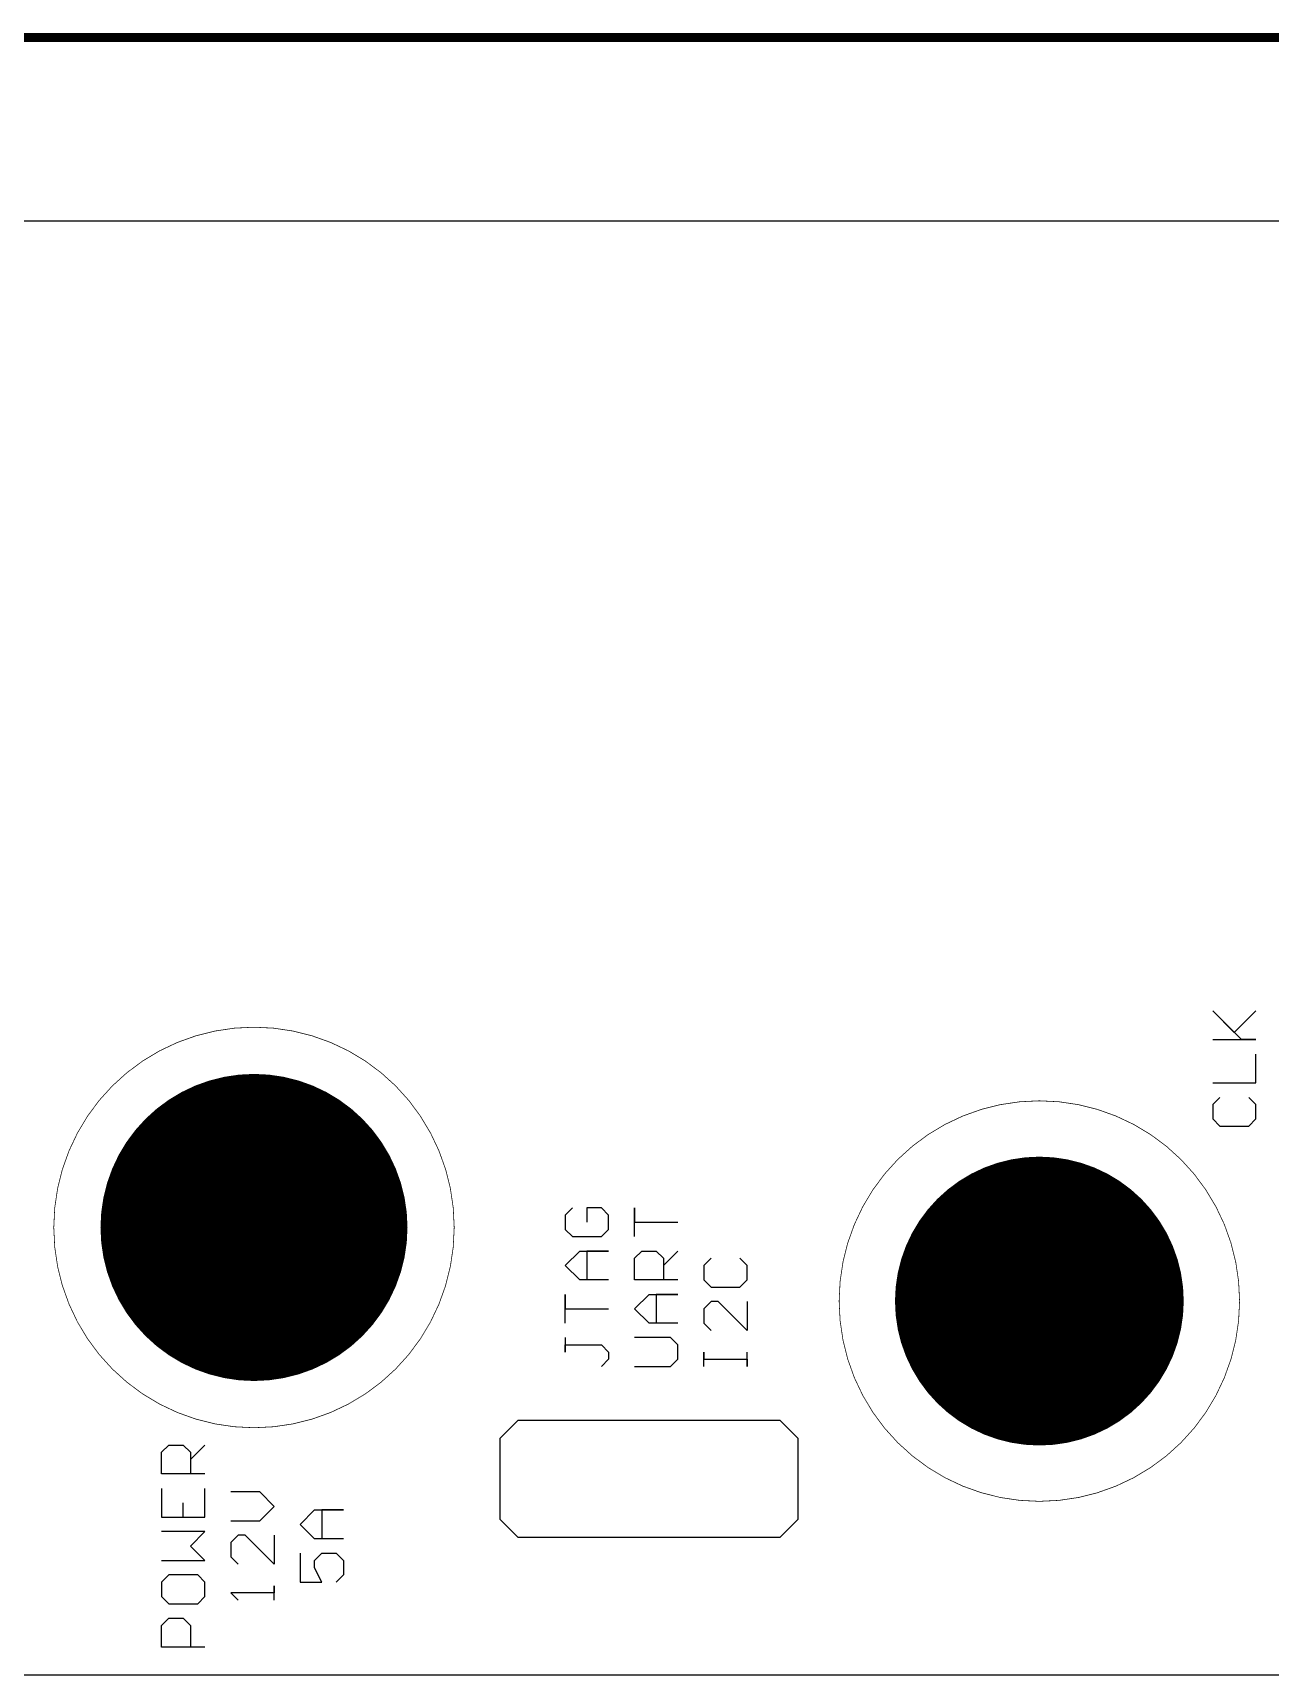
# Model space of a CAD drawing. Header units: millimetres. Extents: x 34 to 162, y 52 to 98.
# Drawn here: x 56.6 to 90.89, y 52.3 to 97.82 of the extents above; entities that cross this region are included whole.
import ezdxf

# ---------------------------------------------------------------- set-up
doc = ezdxf.new("R2010")
doc.units = ezdxf.units.MM
for name, color, linetype in [('Mechanical1', 6, 'Continuous'), ('Mechanical13', 56, 'Continuous'), ('Mechanical2', 216, 'Continuous'), ('Mechanical4', 56, 'Continuous'), ('MultiLayer', 9, 'Continuous'), ('PadHoleLayer', 156, 'Continuous'), ('TopOverlay', 2, 'Continuous')]:
    doc.layers.add(name, color=color, linetype=linetype)

msp = doc.modelspace()

# ---------------------------------------------------------------- linework, layer by layer
at = {"layer": 'Mechanical1'}
for points, const_width in [([(33.962, 97.688), (93.287, 97.688)], 0.254), ([(69.549, 58.869), (70.049, 59.369)], 0.02), ([(70.049, 59.369), (77.299, 59.369)], 0.02), ([(77.299, 59.369), (77.799, 58.869)], 0.02), ([(69.549, 56.619), (69.549, 58.869)], 0.02), ([(77.799, 58.65), (77.799, 58.869)], 0.02), ([(77.799, 56.619), (77.799, 58.65)], 0.02), ([(69.549, 56.619), (70.049, 56.119)], 0.02), ([(77.299, 56.119), (77.799, 56.619)], 0.02), ([(70.049, 56.119), (77.299, 56.119)], 0.02), ([(77.299, 56.119), (77.299, 56.119)], 0.02)]:
    msp.add_lwpolyline(points, dxfattribs=dict(at, const_width=const_width))
for points in [[(33.962, 92.608), (162.362, 92.608)], [(33.962, 52.308), (162.362, 52.308)]]:
    msp.add_lwpolyline(points, dxfattribs=at)
for points, const_width in [([(66.977, 64.709, 1), (58.477, 64.709, 1)], 0.01), ([(88.489, 62.669, 1), (80.505, 62.669, 1)], 0.02), ([(58.475, 64.709, 1), (58.48, 64.709, 1)], 0.005), ([(66.975, 64.709, 1), (66.98, 64.709, 1)], 0.005), ([(80.5, 62.669, 1), (80.51, 62.669, 1)], 0.01), ([(88.484, 62.669, 1), (88.494, 62.669, 1)], 0.01), ([(70.044, 59.369, 1), (70.054, 59.369, 1)], 0.01), ([(70.044, 59.369, 1), (70.054, 59.369, 1)], 0.01), ([(77.294, 59.369, 1), (77.304, 59.369, 1)], 0.01), ([(77.294, 59.369, 1), (77.304, 59.369, 1)], 0.01), ([(69.544, 58.869, 1), (69.554, 58.869, 1)], 0.01), ([(69.544, 58.869, 1), (69.554, 58.869, 1)], 0.01), ([(77.794, 58.869, 1), (77.804, 58.869, 1)], 0.01), ([(77.794, 58.869, 1), (77.804, 58.869, 1)], 0.01), ([(77.794, 58.65, 1), (77.804, 58.65, 1)], 0.01), ([(77.794, 58.65, 1), (77.804, 58.65, 1)], 0.01), ([(69.544, 56.619, 1), (69.554, 56.619, 1)], 0.01), ([(69.544, 56.619, 1), (69.554, 56.619, 1)], 0.01), ([(77.794, 56.619, 1), (77.804, 56.619, 1)], 0.01), ([(77.794, 56.619, 1), (77.804, 56.619, 1)], 0.01), ([(70.044, 56.119, 1), (70.054, 56.119, 1)], 0.01), ([(70.044, 56.119, 1), (70.054, 56.119, 1)], 0.01), ([(77.294, 56.119, 1), (77.304, 56.119, 1)], 0.01), ([(77.294, 56.119, 1), (77.304, 56.119, 1)], 0.01), ([(77.294, 56.119, 1), (77.304, 56.119, 1)], 0.01), ([(77.294, 56.119, 1), (77.304, 56.119, 1)], 0.01)]:
    msp.add_lwpolyline(points, format="xyb", close=True, dxfattribs=dict(at, const_width=const_width))
at = {"layer": 'Mechanical13'}
for points, const_width in [([(68.277, 64.709, 1), (57.177, 64.709, 1)], 0.02), ([(90.047, 62.669, 1), (78.947, 62.669, 1)], 0.02), ([(57.172, 64.709, 1), (57.182, 64.709, 1)], 0.01), ([(68.272, 64.709, 1), (68.282, 64.709, 1)], 0.01), ([(78.942, 62.669, 1), (78.952, 62.669, 1)], 0.01), ([(90.042, 62.669, 1), (90.052, 62.669, 1)], 0.01)]:
    msp.add_lwpolyline(points, format="xyb", close=True, dxfattribs=dict(at, const_width=const_width))
at = {"layer": 'Mechanical2'}
for points, const_width in [([(33.962, 92.608), (162.362, 92.608)], 0.013), ([(33.962, 52.308), (162.362, 52.308)], 0.0127)]:
    msp.add_lwpolyline(points, dxfattribs=dict(at, const_width=const_width))
at = {"layer": 'Mechanical4', "const_width": 0.0127}
for points in [[(33.962, 92.608), (162.297, 92.608)], [(33.962, 52.308), (162.297, 52.308)]]:
    msp.add_lwpolyline(points, dxfattribs=at)
at = {"layer": 'MultiLayer'}
for p, q in [((69.549, 58.869), (70.049, 59.369)), ((70.049, 59.369), (77.299, 59.369)), ((77.299, 59.369), (77.799, 58.869)), ((69.549, 56.619), (69.549, 58.869)), ((77.799, 58.869), (77.799, 56.619)), ((70.049, 56.119), (69.549, 56.619)), ((77.799, 56.619), (77.299, 56.119)), ((77.299, 56.119), (70.049, 56.119))]:
    msp.add_line(p, q, dxfattribs=at)
at = {"layer": 'MultiLayer', "const_width": 0.762}
for points in [[(62.346, 64.709, 1), (63.108, 64.709, 1)], [(84.116, 62.669, 1), (84.878, 62.669, 1)]]:
    msp.add_lwpolyline(points, format="xyb", close=True, dxfattribs=at)
at = {"layer": 'PadHoleLayer'}
for points, const_width in [([(60.602, 64.709, 1), (64.852, 64.709, 1)], 4.25), ([(82.497, 62.669, 1), (86.497, 62.669, 1)], 4)]:
    msp.add_lwpolyline(points, format="xyb", close=True, dxfattribs=dict(at, const_width=const_width))
at = {"layer": 'TopOverlay'}
for p, q in [((90.1, 69.915), (89.301, 70.715)), ((89.301, 70.715), (89.9, 70.115)), ((89.9, 70.115), (90.5, 70.715)), ((89.301, 69.915), (90.5, 69.915)), ((90.5, 69.915), (90.1, 69.915)), ((90.5, 68.715), (90.5, 69.515)), ((89.301, 68.715), (90.5, 68.715)), ((89.501, 68.315), (89.301, 68.115)), ((90.5, 68.115), (90.3, 68.315)), ((89.301, 68.115), (89.301, 67.716)), ((90.5, 67.716), (90.5, 68.115)), ((89.301, 67.716), (89.501, 67.516)), ((89.501, 67.516), (90.3, 67.516)), ((90.3, 67.516), (90.5, 67.716)), ((71.557, 65.254), (71.357, 65.054)), ((72.357, 65.254), (71.957, 65.254)), ((71.957, 65.254), (71.957, 64.854)), ((72.557, 65.054), (72.357, 65.254)), ((73.277, 64.454), (73.277, 65.254)), ((73.277, 65.254), (73.277, 64.854)), ((71.357, 65.054), (71.357, 64.654)), ((71.357, 64.654), (71.557, 64.454)), ((72.357, 64.454), (72.557, 64.654)), ((72.557, 64.654), (72.557, 65.054)), ((73.277, 64.854), (74.477, 64.854)), ((71.557, 64.454), (72.357, 64.454)), ((71.357, 63.654), (71.757, 64.054)), ((71.757, 64.054), (72.557, 64.054)), ((72.557, 64.054), (71.957, 64.054)), ((71.957, 64.054), (71.957, 63.254)), ((73.277, 63.854), (73.477, 64.054)), ((73.277, 63.254), (73.277, 63.854)), ((73.477, 64.054), (73.877, 64.054)), ((73.877, 64.054), (74.077, 63.854)), ((74.077, 63.654), (74.477, 64.054)), ((74.077, 63.854), (74.077, 63.254)), ((75.396, 63.854), (75.196, 63.654)), ((76.396, 63.654), (76.196, 63.854)), ((71.757, 63.254), (71.357, 63.654)), ((75.196, 63.654), (75.196, 63.254)), ((76.396, 63.254), (76.396, 63.654)), ((71.357, 62.055), (71.357, 62.855)), ((71.357, 62.855), (71.357, 62.455)), ((72.557, 63.254), (71.757, 63.254)), ((74.477, 63.254), (73.277, 63.254)), ((73.277, 62.455), (73.677, 62.855)), ((73.677, 62.855), (74.477, 62.855)), ((74.477, 62.855), (73.877, 62.855)), ((73.877, 62.855), (73.877, 62.055)), ((75.196, 63.254), (75.396, 63.054)), ((75.396, 63.054), (76.196, 63.054)), ((76.196, 63.054), (76.396, 63.254)), ((71.357, 62.455), (72.557, 62.455)), ((73.677, 62.055), (73.277, 62.455)), ((75.396, 62.655), (75.196, 62.455)), ((75.196, 62.455), (75.196, 62.055)), ((75.596, 62.655), (75.396, 62.655)), ((76.396, 61.855), (75.596, 62.655)), ((76.396, 62.655), (76.396, 61.855)), ((74.477, 62.055), (73.677, 62.055)), ((75.196, 62.055), (75.396, 61.855)), ((71.357, 61.655), (71.357, 61.255)), ((71.357, 61.255), (71.357, 61.455)), ((71.357, 61.455), (72.357, 61.455)), ((72.357, 61.455), (72.557, 61.255)), ((74.277, 61.655), (73.277, 61.655)), ((74.477, 61.455), (74.277, 61.655)), ((74.477, 61.055), (74.477, 61.455)), ((72.557, 61.055), (72.357, 60.855)), ((72.557, 61.255), (72.557, 61.055)), ((74.277, 60.855), (74.477, 61.055)), ((75.196, 60.855), (75.196, 61.255)), ((75.196, 61.255), (75.196, 61.055)), ((75.196, 61.055), (76.396, 61.055)), ((76.396, 60.855), (76.396, 61.255)), ((76.396, 61.055), (76.396, 60.855)), ((73.277, 60.855), (74.277, 60.855)), ((60.166, 58.479), (60.366, 58.679)), ((60.166, 57.879), (60.166, 58.479)), ((60.366, 58.679), (60.766, 58.679)), ((60.766, 58.679), (60.966, 58.479)), ((60.966, 58.279), (61.366, 58.679)), ((60.966, 58.479), (60.966, 57.879)), ((61.366, 57.879), (60.166, 57.879)), ((60.166, 57.479), (60.166, 56.68)), ((61.366, 56.68), (61.366, 57.479)), ((62.886, 57.38), (62.086, 57.38)), ((63.285, 56.98), (62.886, 57.38)), ((60.766, 56.68), (60.766, 57.08)), ((62.886, 56.58), (63.285, 56.98)), ((60.166, 56.68), (61.366, 56.68)), ((62.086, 56.58), (62.886, 56.58)), ((64.005, 56.48), (64.405, 56.88)), ((64.405, 56.08), (64.005, 56.48)), ((64.405, 56.88), (65.205, 56.88)), ((65.205, 56.88), (64.605, 56.88)), ((64.605, 56.88), (64.605, 56.08)), ((61.366, 56.28), (60.166, 56.28)), ((60.966, 55.88), (61.366, 56.28)), ((62.286, 56.18), (62.086, 55.98)), ((62.486, 56.18), (62.286, 56.18)), ((63.285, 55.38), (62.486, 56.18)), ((63.285, 56.18), (63.285, 55.38)), ((65.205, 56.08), (64.405, 56.08)), ((61.366, 55.48), (60.966, 55.88)), ((62.086, 55.98), (62.086, 55.58)), ((62.086, 55.58), (62.286, 55.38)), ((64.005, 55.68), (64.005, 54.88)), ((64.405, 55.48), (64.605, 55.68)), ((64.605, 55.68), (65.005, 55.68)), ((65.005, 55.68), (65.205, 55.48)), ((60.166, 55.48), (61.366, 55.48)), ((60.366, 55.08), (60.166, 54.88)), ((61.166, 55.08), (60.366, 55.08)), ((61.366, 54.88), (61.166, 55.08)), ((64.405, 55.28), (64.405, 55.48)), ((64.605, 54.88), (64.405, 55.28)), ((65.205, 55.08), (65.005, 54.88)), ((65.205, 55.48), (65.205, 55.08)), ((60.166, 54.88), (60.166, 54.48)), ((61.366, 54.48), (61.366, 54.88)), ((63.285, 54.38), (63.285, 54.78)), ((63.285, 54.78), (63.285, 54.58)), ((64.005, 54.88), (64.605, 54.88)), ((60.166, 54.48), (60.366, 54.281)), ((60.366, 54.281), (61.166, 54.281)), ((61.166, 54.281), (61.366, 54.48)), ((63.285, 54.58), (62.086, 54.58)), ((62.086, 54.58), (62.286, 54.38)), ((60.166, 53.681), (60.366, 53.881)), ((60.366, 53.881), (60.766, 53.881)), ((60.766, 53.881), (60.966, 53.681)), ((60.166, 53.081), (60.166, 53.681)), ((60.966, 53.681), (60.966, 53.081)), ((61.366, 53.081), (60.166, 53.081))]:
    msp.add_line(p, q, dxfattribs=at)

doc.saveas('drawing.dxf')
